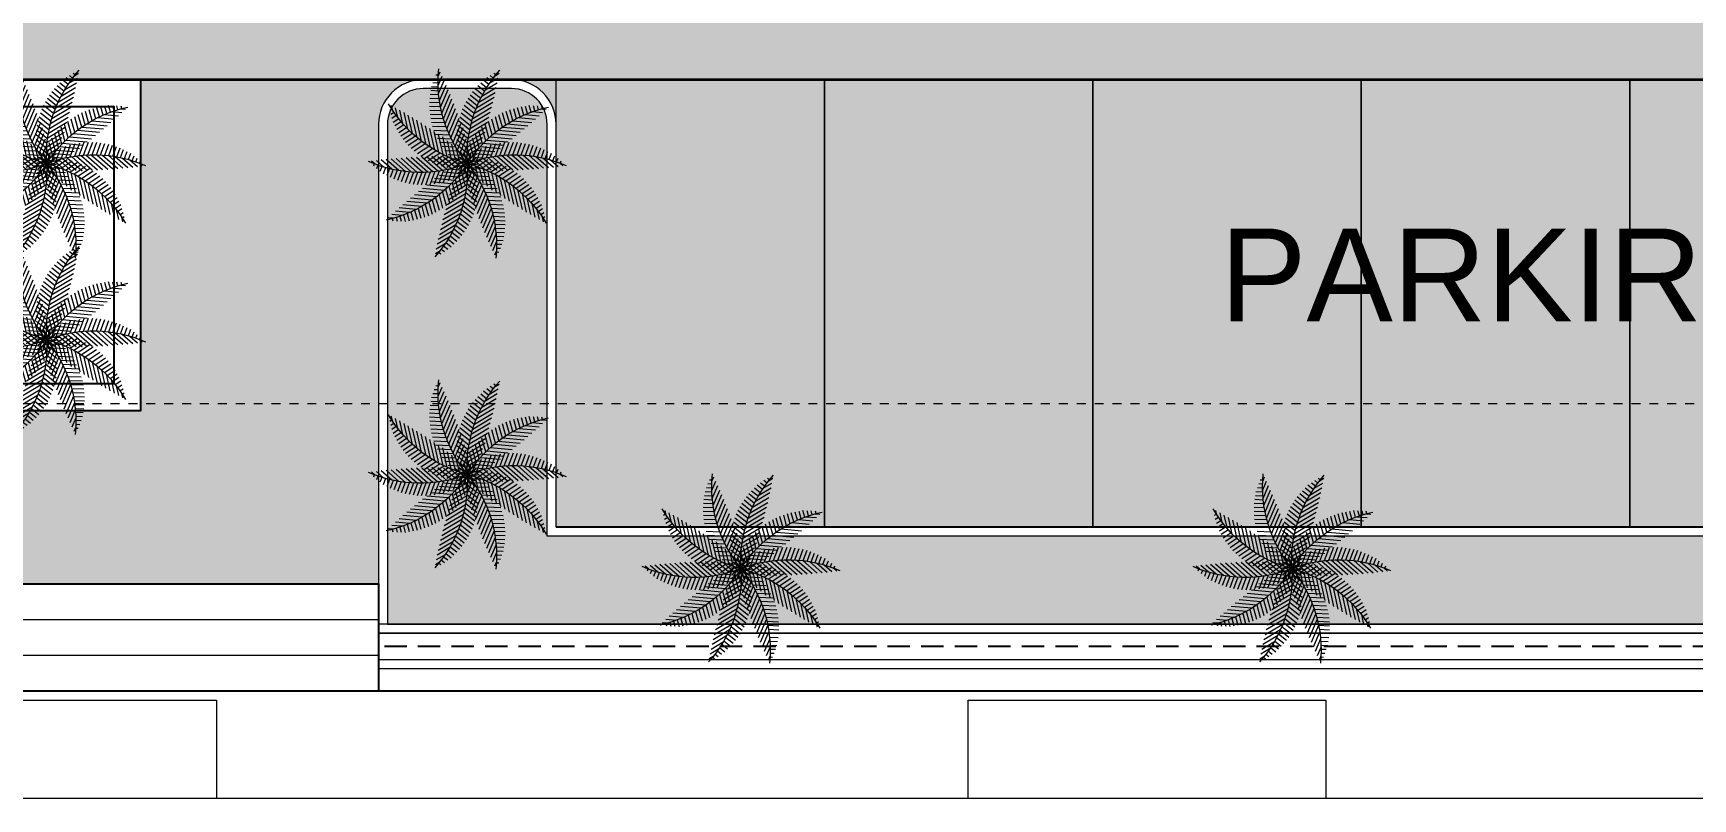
# Model space of a CAD drawing. Header units: inches. Extents: x 139 to 559, y -1 to 295.
# Drawn here: x 226.64 to 245.19, y 189.92 to 198.48 of the extents above; entities that cross this region are included whole.
import ezdxf

# ---------------------------------------------------------------- set-up
doc = ezdxf.new("R2010")
doc.units = ezdxf.units.IN
doc.header["$MEASUREMENT"] = 0
doc.linetypes.add('$0$HIDDEN', pattern=[0.375, 0.25, -0.125])
doc.linetypes.add('DASHDOT2', pattern=[0.5, 0.25, -0.125, 0, -0.125])
for name, color, linetype, lineweight in [('ars', 11, 'Continuous', 0), ('ARSIR', 31, 'Continuous', 5), ('ARSIR BETON', 8, 'Continuous', 5), ('ATAP', 3, 'Continuous', 20), ('DINDING2', 146, 'Continuous', 5), ('GSB', 1, 'Continuous', 15), ('lan', 7, 'Continuous', 15), ('NOT', 7, 'Continuous', 20), ('POHON', 98, 'Continuous', 5), ('RUMPUT', 93, 'Continuous', 0), ('SANITAIR', 15, 'Continuous', 9)]:
    doc.layers.add(name, color=color, linetype=linetype, lineweight=lineweight)
doc.layers.add('as', color=1, linetype='Continuous', plot=False)
doc.layers.add('dinding', color=3, linetype='Continuous')
doc.layers.add('LANTAI', color=57, linetype='Continuous')
doc.layers.add('POLYLINE TPAK', color=4, linetype='Continuous', lineweight=20, plot=False)
doc.styles.get("Standard").update_dxf_attribs({"font": 'arial.ttf'})
pattern_1 = [(86.66968846814034, (37.07979678488971, 226.1472495293129), (-0.5066041251576352, 0.5692059985833484), [0.1428749999999999, -0.9347549999999997]), (41.66968846814034, (37.07979678488971, 226.1472495293129), (-0.5066044704663831, 0.5692063865624448), [0.142875, -0.6191249999999999]), (131.6696884681403, (37.07979678488971, 226.1472495293129), (-0.5692063865624448, -0.5066044704663831), [0.142875, -0.6191249999999999])]

# ---------------------------------------------------------------- blocks, each defined once
blk = doc.blocks.new('A$C08441736')
at = {"color": 82}
for p, q in [((0.0458468585029489, 0.6127107251555899), (-0.02907458873705928, 0.6982637416328613)), ((0.02946861037508409, 0.6757506528826956), (-0.02457915258065034, 0.7374679491316772)), ((0.00566543442131916, 0.7472691270879961), (-0.01974977966399287, 0.7762908332818126)), ((0.002807607753356147, 0.754835075970675), (0.02185684412925323, 0.7619937811421488)), ((0.01379679417151334, 0.7247020872500829), (0.04359233046906254, 0.735899253140165)), ((0.02386531215934951, 0.694223111229878), (0.0635082221866233, 0.7091209212745626)), ((0.03300972796386568, 0.663396857505286), (0.08471192071885575, 0.6828265473546931)), ((-0.2666918404893454, 0.4694586146897332), (-0.2208832146974167, 0.538921085503855)), ((0.06932718250917508, 0.4528857985220568), (-0.04046589991924911, 0.578258835697877)), ((0.06473037586848869, 0.5024724642686946), (-0.03702761772409349, 0.6186702103510975)), ((0.05716982247656041, 0.5554434409701418), (-0.03322720528564879, 0.6586680674360558)), ((0.04122395243398194, 0.6322210377726624), (0.09819646773402912, 0.6536313154269715)), ((0.04849915342044239, 0.6006923329093283), (0.1130781847703284, 0.624961140150246)), ((0.05482362643432789, 0.5688063443670286), (0.1263643101218606, 0.5956913413390156)), ((0.06018261905938743, 0.5365575281860621), (0.1380715917463536, 0.565828212877685)), ((-0.2101127245220167, 0.4071418029772511), (-0.372629616358495, 0.4440359660337253)), ((-0.1808427366245919, 0.3705434598219259), (-0.3511064460506782, 0.4091962853047686)), ((-0.2439793741864275, 0.4456416042565444), (-0.1947852091228128, 0.5202377790136552)), ((-0.2218580361830151, 0.4209282291858905), (-0.1696193169514689, 0.5001410509472464)), ((-0.200342836100985, 0.395295729453753), (-0.1453990903044861, 0.4786103513798315)), ((-0.1794513575636968, 0.3687174419174998), (-0.1221465939953446, 0.4556122220612632)), ((-0.1592040857932985, 0.3411623035595841), (-0.09989339580207994, 0.4310987948045896)), ((-0.1396248141135347, 0.3125942350821512), (-0.07868207214907451, 0.4050055083272164)), ((0.06675740367071836, 0.2784700003873045), (-0.05037763088962442, 0.4122268338572002)), ((0.06996276013348961, 0.3191473536054466), (-0.04849961653441926, 0.4544198828524945)), ((0.07161347919416881, 0.3615999517524948), (-0.04621339081740766, 0.4961467941175514)), ((0.07149513377830788, 0.4060726497225474), (-0.0435315398944694, 0.5374219398200448)), ((0.06455810279627648, 0.5039391092543698), (0.1482035497565011, 0.5353730776249903)), ((0.0679284837784611, 0.4709429725944596), (0.1567506238249644, 0.5043223428088395)), ((0.07026824096025602, 0.4375595273945145), (0.163689771112706, 0.4726673489277514)), ((0.07154747668954241, 0.4037775381134943), (0.1689834745446868, 0.4403939970606863)), ((0.07173135968986184, 0.3695839151537894), (0.1725780590376136, 0.4074821161053161)), ((-0.1546065971754947, 0.3346338530685725), (-0.3290151870935644, 0.3742276385647984)), ((-0.1309890458361884, 0.2993187113926867), (-0.3063383194862928, 0.3391260484687246)), ((-0.109672685363675, 0.2645259800958651), (-0.2830572130666493, 0.3038872856454526)), ((-0.1207411503147712, 0.2829713730740712), (-0.05856840823259885, 0.3772477720635225)), ((-0.1025851512842938, 0.2522451076816979), (-0.03962458334714516, 0.3477161360561434)), ((-0.0851941248928895, 0.2203588666581467), (-0.02194381955201449, 0.3162692418936382)), ((-0.06861165347830298, 0.1872465633918048), (-0.005647303296973114, 0.2827233270185147)), ((0.04933677223766404, 0.1653499926192856), (-0.05773778463544272, 0.2876187376305334)), ((0.05632212910661626, 0.201710952482209), (-0.05285451600304211, 0.3263800781075639)), ((0.06216561230936855, 0.239375821174622), (-0.05183402993761547, 0.3695523411277806)), ((0.0652728234988227, 0.2643686178915085), (0.1723254554351827, 0.3045990090074687)), ((0.06864475738896336, 0.2998985172383688), (0.174357839285591, 0.3396255052988132)), ((0.07077943387875986, 0.3349634551150816), (0.1744011313708283, 0.3739045006811985)), ((0.1641282827016711, 0.1300822716430443), (0.1490811948779044, 0.2951141348380558)), ((0.1909946142659727, 0.1571190772575214), (0.1752828049587184, 0.329441402647613)), ((0.2176884335036204, 0.1860479453779104), (0.2015444940145606, 0.363109742610178)), ((-0.09040854061795085, 0.2301991374878546), (-0.2591520271716353, 0.2685068459191602)), ((-0.07299716348839803, 0.1962929053761992), (-0.2346015982297304, 0.2329799247907538)), ((-0.05727599994051528, 0.1627703811657349), (-0.2157689012499605, 0.1987510283349651)), ((-0.1984471868928999, 0.1281982177935803), (-0.2036513190779949, 0.2429689379783546)), ((-0.04311065310889493, 0.1296010544289344), (-0.1834729685027166, 0.1614657430321106)), ((-0.1655687621803764, 0.1111567338722715), (-0.1707493664402972, 0.2254085746709831)), ((-0.1326195999610296, 0.09255522143683195), (-0.137720374150896, 0.2050465084469934)), ((-0.09959472175923947, 0.07228388634386779), (-0.1045466232503537, 0.1814919694988762)), ((-0.0664881917291849, 0.05021182083096416), (-0.07120346261518751, 0.1542013076864842)), ((0.04130033747129276, 0.1301892616360024), (-0.05352556702227704, 0.2384712352025399)), ((0.03228879813110013, 0.09614200537512763), (-0.05314224404918914, 0.1936959585963825)), ((-0.05288891597233891, 0.1528305920825241), (0.009105190539571244, 0.2468361148369374)), ((0.02236636693141241, 0.0631348991532067), (-0.05225500005033263, 0.1483452531189371)), ((-0.03808642008185608, 0.1170192011278894), (0.02209830816702548, 0.2082810509906796)), ((-0.02427630925884795, 0.07970299492074169), (0.03303244322840831, 0.1666038237105476)), ((0.03796959955702172, 0.1170571584173397), (0.1403024369584731, 0.1555138502165159)), ((0.05520453357728686, 0.03793058572341489), (0.04491996894924247, 0.1507285491961639)), ((0.04704353628967006, 0.1547298710734003), (0.152452881917973, 0.1943427150100676)), ((0.05455277482815408, 0.1918145699722003), (0.1616118377610208, 0.2320473778573693)), ((0.06060019717440474, 0.228349918181625), (0.1681454731998504, 0.2687654450016511)), ((0.08263303930145408, 0.05880163686603056), (0.07085864933672183, 0.1879395495720353)), ((0.1099360028843096, 0.08104959586829173), (0.09686678179357529, 0.2243888208647011)), ((0.1371045743162791, 0.1047715269317349), (0.1223472032746941, 0.2666258649524905)), ((-0.2084497039024756, 0.1330942074615751), (-0.3674827582795341, 0.0649008617813762)), ((-0.1744340207131542, 0.1158976401668802), (-0.3267388437476984, 0.05058935890019332)), ((-0.1420112868810523, 0.09801801646857615), (-0.2913836313021894, 0.03396718151438043)), ((-0.1992842312047717, -0.007391189908092856), (-0.2706309751609296, 0.08199540815473581)), ((-0.1110548394786971, 0.07950964940775544), (-0.2433399320319482, 0.02278582504208476)), ((-0.161694104339016, -0.003073097961526829), (-0.2319414368590564, 0.08493610510473634)), ((-0.08145869335140878, 0.06041798539996412), (-0.2006376601337222, 0.009314065454344638)), ((-0.1230612248246859, -6.141618461915309e-05), (-0.1912582979951011, 0.08537912434360319)), ((-0.1014142680522915, 0.0009989583314653347), (-0.1677939470728587, -0.1103966204418111)), ((-0.05313326976122303, 0.04078143579230484), (-0.1572324026970039, -0.003856254058410107)), ((-0.03038866646942191, 0.09675939557742495), (-0.1568446064467251, 0.1254670949203301)), ((-0.08330384480947411, 0.001541437820726751), (-0.148242065856462, 0.08289913323579677)), ((-0.01901499167739419, 0.06422382698269011), (-0.1294703351128017, 0.08929911241990252)), ((-0.03518797518921551, -0.0235729173552091), (-0.1280299020656827, 0.002006589685229696)), ((-0.06695644472968436, 0.001761922239216664), (-0.1249370365837583, -0.09553866255572348)), ((-0.02600221689933929, 0.02063274022693533), (-0.1130958525943055, -0.01671299540492519)), ((-0.04232348310050116, 0.001612082126875986), (-0.1023989227347981, 0.07687745344270765)), ((-0.008908614943104763, 0.03197595710442906), (-0.1013201189626472, 0.05295497694084384)), ((1.894704264335178e-14, -1.880081052944987e-13), (-0.0818507959562948, 0.02255126624202327)), ((-0.03316385578287466, 0.001408517863723459), (-0.0816728145215647, -0.07999717155991322)), ((1.894704264335178e-14, -1.880081052944987e-13), (-0.07236154113076028, 0.01642732929051107)), ((1.894704264335178e-14, -1.880081052944987e-13), (-0.0529633832140553, 0.06635504838595584)), ((0.01158777512872604, 0.03110544519077084), (-0.05084354363143864, 0.1023959479686183)), ((1.894789002596298e-14, -1.860837407444866e-13), (-0.04888597462231965, 0.05582303527801274)), ((-0.03329285898968129, 0.02618132102906184), (-0.03765503533060026, 0.1223837429535486)), ((-0.01154549432744162, 0.04075018516845842), (0.04147179572232251, 0.1211436023264926)), ((1.894704264335178e-14, -1.880081052944987e-13), (-0.006737627381290692, 0.0738962391444137)), ((1.894704264335178e-14, -1.880081052944987e-13), (-0.003845758243248748, 0.08481345737150472)), ((1.894704264335178e-14, -1.880081052944987e-13), (0.04674081566398187, 0.07087600834448317)), ((1.894704264335178e-14, -1.880081052944987e-13), (0.03798426451583729, 0.06374359129837201)), ((1.894789002596298e-14, -1.860837407444866e-13), (0.0794739866494738, 0.02986633311671155)), ((1.894704264335178e-14, -1.880081052944987e-13), (0.06819745840560268, 0.02924305814128713)), ((0.01461185675095773, 0.03975386362128421), (0.1047578103838111, 0.07363072313024543)), ((0.02765802895538512, 0.01835371044935618), (0.01905353725850189, 0.1127251471825726)), ((0.02600221689937713, -0.02063274022731134), (0.1130958525943282, 0.01671299540454924)), ((0.0272082982269601, 0.07875033395588431), (0.1246510784902195, 0.1153693417328074)), ((0.03316385578291256, -0.001408517864099476), (0.08167281452160252, 0.07999717155953721)), ((0.03518797518925335, 0.02357291735483309), (0.1280299020657205, -0.00200658968560566)), ((0.05313326976126087, -0.04078143579268079), (0.1572324026970265, 0.003856254058034097)), ((0.06695644472972218, -0.001761922239592681), (0.1249370365837962, 0.09553866255534753)), ((0.06830026056613134, 0.04771772204520906), (0.1686572385031047, 0.02006769247275918)), ((0.0995225227043431, 0.07238325981776446), (0.2049158035362443, 0.04334564438093465)), ((0.1014142680523294, -0.0009989583318413511), (0.1677939470728966, 0.1103966204414351)), ((0.1230612248247237, 6.141618424319036e-05), (0.1912582979951389, -0.08537912434397919)), ((0.1365798517828074, 0.0009517392532594475), (0.2102593123450726, 0.1245975036519857)), ((0.1616941043390538, 0.003073097961150812), (0.2319414368590942, -0.08493610510511235)), ((-0.2092430108197768, -0.0087665843703575), (-0.2940729563988652, -0.1511246226212385)), ((-0.1832473036460108, -0.1491190622882713), (-0.2940089102437767, -0.1186023831208163)), ((-0.1568798973308638, -0.1231159303609666), (-0.2671407497786227, -0.09273721735528798)), ((-0.1725030890191331, -0.004173899009777032), (-0.2556997179623468, -0.143790974142743)), ((-0.1290069566399915, -0.0975275983894172), (-0.2375687540865585, -0.06761700351559412)), ((-0.1365798517827696, -0.0009517392536354101), (-0.2102593123450347, -0.1245975036523617)), ((-0.09952252270430527, -0.07238325981814046), (-0.2049158035362065, -0.04334564438131067)), ((-0.06830026056609352, -0.04771772204558507), (-0.1686572385030668, -0.0200676924731352)), ((-0.1641282827016333, -0.1300822716434203), (-0.1490811948778664, -0.2951141348384319)), ((-0.03796959955698388, -0.1170571584177157), (-0.1403024369584352, -0.1555138502168919)), ((-0.1371045743162412, -0.1047715269321109), (-0.1223472032746563, -0.2666258649528666)), ((-0.0272082982269222, -0.07875033395626028), (-0.1246510784901816, -0.1153693417331834)), ((-0.1099360028842717, -0.08104959586866774), (-0.09686678179353746, -0.2243888208650771)), ((-0.01461185675091989, -0.03975386362166015), (-0.1047578103837733, -0.07363072313062144)), ((-0.08263303930141624, -0.05880163686640657), (-0.07085864933668401, -0.1879395495724113)), ((1.894621879914643e-14, -1.898790152736771e-13), (-0.07947398664943592, -0.02986633311708757)), ((1.894704264335178e-14, -1.880081052944987e-13), (-0.06819745840558004, -0.02924305814166313)), ((-0.05520453357724902, -0.03793058572379085), (-0.04491996894920457, -0.1507285491965398)), ((1.894704264335178e-14, -1.880081052944987e-13), (-0.04674081566394403, -0.07087600834485912)), ((0.01154549432747946, -0.04075018516883443), (-0.04147179572228465, -0.1211436023268686)), ((-0.04130033747125492, -0.1301892616363784), (0.05352556702231488, -0.2384712352029159)), ((1.894704264335178e-14, -1.880081052944987e-13), (-0.03798426451579944, -0.06374359129874796)), ((0.02427630925888579, -0.07970299492111771), (-0.03303244322837047, -0.1666038237109236)), ((-0.03228879813106229, -0.09614200537550363), (0.05314224404922698, -0.1936959585967586)), ((-0.02765802895534727, -0.01835371044973219), (-0.01905353725846404, -0.1127251471829486)), ((-0.02236636693137457, -0.06313489915358272), (0.05225500005037047, -0.1483452531193132)), ((0.03808642008189392, -0.1170192011282654), (-0.02209830816698764, -0.2082810509910556)), ((-0.01158777512868821, -0.03110544519114685), (0.05084354363147653, -0.1023959479689942)), ((1.894704264335178e-14, -1.880081052944987e-13), (0.07236154113079812, -0.01642732929088709)), ((1.894704264335178e-14, -1.880081052944987e-13), (0.003845758243286589, -0.08481345737188073)), ((1.894704264335178e-14, -1.880081052944987e-13), (0.05296338321409319, -0.06635504838633179)), ((1.894704264335178e-14, -1.880081052944987e-13), (0.08185079595633261, -0.02255126624239929)), ((1.894704264335178e-14, -1.880081052944987e-13), (0.006737627381328533, -0.07389623914478972)), ((1.894621879914643e-14, -1.898790152736771e-13), (0.04888597462235755, -0.05582303527838876)), ((0.008908614943142603, -0.03197595710480507), (0.101320118962685, -0.05295497694121985)), ((0.01901499167743204, -0.06422382698306607), (0.1294703351128396, -0.08929911242027852)), ((0.03038866646945975, -0.09675939557780096), (0.156844606446763, -0.1254670949207062)), ((0.03329285898971913, -0.02618132102943786), (0.0376550353306381, -0.1223837429539246)), ((0.042323483100539, -0.001612082127252002), (0.102398922734836, -0.07687745344308365)), ((0.04311065310893277, -0.1296010544293104), (0.1834729685027544, -0.1614657430324866)), ((0.06648819172920754, -0.05021182083134016), (0.07120346261522535, -0.1542013076868602)), ((0.08145869335144662, -0.06041798540034014), (0.2006376601337449, -0.009314065454720648)), ((0.08330384480951193, -0.001541437821102714), (0.1482420658564999, -0.08289913323617279)), ((0.0995947217592773, -0.07228388634424375), (0.1045466232503763, -0.1814919694992523)), ((0.1326195999610523, -0.0925552214372079), (0.1377203741509186, -0.2050465084473693)), ((0.1655687621804142, -0.1111567338726474), (0.170749366440335, -0.2254085746713592)), ((0.1984471868929226, -0.1281982177939563), (0.2036513190780176, -0.2429689379787305)), ((-0.208198798247044, -0.1755123016258908), (-0.3184530273680514, -0.1451354134577721)), ((-0.2441911696789043, -0.2170725541608021), (-0.2278642914922323, -0.396140767150665)), ((-0.2176884335035826, -0.1860479453782864), (-0.2015444940145227, -0.363109742610554)), ((-0.1909946142659348, -0.1571190772578974), (-0.1752828049586806, -0.3294414026479889)), ((-0.06527282349878487, -0.2643686178918845), (-0.1723254554351449, -0.3045990090078449)), ((-0.0606001971743669, -0.228349918182001), (-0.1681454731998125, -0.2687654450020271)), ((-0.05455277482811623, -0.1918145699725763), (-0.161611837760983, -0.2320473778577454)), ((-0.04704353628963222, -0.1547298710737763), (-0.1524528819179351, -0.1943427150104436)), ((-0.06216561230933071, -0.2393758211749979), (0.05183402993765331, -0.3695523411281566)), ((-0.05632212910657841, -0.201710952482585), (0.05285451600308001, -0.32638007810794)), ((-0.0493367722376262, -0.1653499926196616), (0.05773778463548056, -0.2876187376309095)), ((0.05288891597237674, -0.1528305920829001), (-0.009105190539533351, -0.2468361148373134)), ((0.06861165347834079, -0.1872465633921809), (0.005647303297010955, -0.2827233270188906)), ((0.08519412489292738, -0.2203588666585228), (0.02194381955205233, -0.3162692418940143)), ((0.1025851512843316, -0.252245107682074), (0.03962458334718306, -0.3477161360565194)), ((0.05727599994055312, -0.1627703811661109), (0.2157689012499985, -0.1987510283353411)), ((-0.07077943387872196, -0.3349634551154577), (-0.1744011313707905, -0.3739045006815744)), ((-0.06864475738892553, -0.2998985172387449), (-0.1743578392855532, -0.3396255052991892)), ((-0.07173135968982401, -0.3695839151541656), (-0.1725780590375757, -0.4074821161056921)), ((-0.0715474766895046, -0.4037775381138702), (-0.168983474544649, -0.4403939970610622)), ((-0.071613479194131, -0.361599951752871), (0.0462133908174455, -0.4961467941179275)), ((-0.06996276013345179, -0.3191473536058225), (0.04849961653445711, -0.4544198828528705)), ((-0.06675740367068055, -0.2784700003876805), (0.05037763088966226, -0.4122268338575761)), ((0.1207411503148091, -0.2829713730744472), (0.05856840823263669, -0.3772477720638985)), ((0.1396248141135725, -0.3125942350825272), (0.0786820721491124, -0.4050055083275924)), ((-0.07026824096021819, -0.4375595273948904), (-0.1636897711126681, -0.4726673489281273)), ((-0.06792848377842325, -0.4709429725948356), (-0.1567506238249265, -0.5043223428092157)), ((-0.06455810279623866, -0.5039391092547456), (-0.1482035497564632, -0.5353730776253665)), ((-0.06018261905934958, -0.5365575281864384), (-0.1380715917463158, -0.5658282128780614)), ((-0.07149513377826998, -0.4060726497229234), (0.0435315398945073, -0.5374219398204205)), ((-0.06932718250913726, -0.4528857985224329), (0.04046589991928696, -0.5782588356982526)), ((-0.06473037586845086, -0.5024724642690706), (0.03702761772413133, -0.6186702103514737)), ((-0.05482362643429005, -0.568806344367405), (-0.1263643101218227, -0.5956913413393919)), ((-0.04849915342040454, -0.600692332909704), (-0.1130781847702906, -0.6249611401506217)), ((-0.0412239524339441, -0.6322210377730381), (-0.0981964677339913, -0.6536313154273468)), ((-0.03300972796382784, -0.6633968575056617), (-0.08471192071881792, -0.6828265473550683)), ((-0.05716982247652257, -0.555443440970518), (0.03322720528568663, -0.6586680674364314)), ((-0.04584685850291106, -0.6127107251559655), (0.02907458873709712, -0.698263741633237)), ((-0.02386531215931166, -0.6942231112302543), (-0.06350822218658542, -0.7091209212749394)), ((-0.01379679417147544, -0.7247020872504593), (-0.0435923304690247, -0.7358992531405402)), ((-0.02946861037504625, -0.6757506528830713), (0.02457915258068824, -0.737467949132053)), ((-0.002807607753318306, -0.7548350759710502), (-0.02185684412921539, -0.7619937811425244)), ((-0.005665434421281318, -0.7472691270883718), (0.01974977966403072, -0.7762908332821878))]:
    blk.add_line(p, q, dxfattribs=at)
at = {"color": 60}
for p, q in [((-0.4346503396685519, 0.6078834819865543), (-0.4722702106763222, 0.6164238474799085)), ((-0.3733556613975053, 0.5640149767260447), (-0.4533577366831734, 0.5821768402535614)), ((-0.4414095231827273, 0.6123246748421789), (-0.430206148550073, 0.6293130491928041)), ((-0.3230514405004126, 0.5226414965785995), (-0.4339509659352039, 0.5478176190606636)), ((-0.4148073582386272, 0.5944058565871884), (-0.3972837919950631, 0.6209779309009567)), ((-0.3887466634686426, 0.5756659734013995), (-0.3654315885858285, 0.6110200727785069)), ((-0.363229458356432, 0.5561019630160045), (-0.3328219909212946, 0.6022106987121744)), ((-0.3382593240975297, 0.5357083950413065), (-0.3047522364602044, 0.5865172777972973)), ((-0.3138414551194256, 0.5144773928435397), (-0.2758607682640374, 0.5720698725694441)), ((-0.2899827351508087, 0.4923985181964611), (-0.2479077109864554, 0.5561994964509658)), ((-0.2802301051360021, 0.4829667616867919), (-0.4140367499466888, 0.5133431989660305)), ((-0.2429779300504193, 0.4445563231096279), (-0.3936011976771809, 0.478750426461771)), ((-0.6528706266647502, 0.2372239999003084), (-0.6547889530813504, 0.2795303242894115)), ((-0.620727337299771, 0.2363950198650831), (-0.6232292142329074, 0.2915708315503603)), ((-0.588539035835346, 0.2345733534627402), (-0.5912959444741592, 0.2953735750380471)), ((-0.5563052948824146, 0.2317495751548699), (-0.5594302839842005, 0.3006673576068714)), ((-0.5240255480589879, 0.2279111940848522), (-0.5274874125711245, 0.3042583484441464)), ((-0.491699081493399, 0.2230424666932987), (-0.49546814067111, 0.3061644207214747)), ((-0.4593250227838573, 0.2171241532336738), (-0.4633726386229604, 0.3063893310507857)), ((-0.4269023269998735, 0.2101332090525522), (-0.4312004438009683, 0.3049228767928281)), ((-0.3944297591742044, 0.202042398469275), (-0.3989504411586888, 0.3017404669722721)), ((-0.3619058725549101, 0.1928198151538613), (-0.3666208152391661, 0.2968020639242324)), ((-0.329328981651264, 0.1824282876857593), (-0.3342089686970002, 0.2900503863975439)), ((-0.2966971287873315, 0.1708246419350327), (-0.3017113984133021, 0.2814081774230847)), ((-0.2640080424390449, 0.157958782238638), (-0.2691235144728948, 0.2707742120800619)), ((-0.7089444572266999, 0.2363070079658156), (-0.7443994730843609, 0.2211039034165961)), ((-0.7170232192209041, 0.2359270600741236), (-0.717945014652461, 0.2562561220155823)), ((-0.6335707604084437, 0.2368447496239568), (-0.7089690744354248, 0.2045139658615422)), ((-0.6849691985851705, 0.2370667918199288), (-0.6864110090965113, 0.2688641453210852)), ((-0.5685550693472079, 0.2329409802396235), (-0.6730728235969493, 0.1881237856432602)), ((-0.5105916572575674, 0.2260131948754874), (-0.636698328719612, 0.1719386763844936)), ((-0.457876925206159, 0.2168347764362963), (-0.5998324981302456, 0.1559642517924772)), ((-0.4092967122546379, 0.2058834769359668), (-0.5624614845636171, 0.1402064495720067)), ((-0.3641048282554302, 0.1934792625782319), (-0.5245706234847167, 0.124671557873195)), ((-0.3217722083090735, 0.1798489962987059), (-0.4861443647148828, 0.1093662446098275)), ((-0.2819074884503658, 0.1651604948966784), (-0.4471661964509221, 0.09429759004026869)), ((-0.2442115362266202, 0.1495420263151125), (-0.4076185606130202, 0.07947312306601757)), ((-0.4378579204172777, -0.06838426156197583), (-0.5001162833170136, 0.009615979962525544)), ((-0.406124644958314, -0.05672842729414657), (-0.4710583460448183, 0.02462360529919397)), ((-0.373661399998832, -0.04598713357464386), (-0.4408680748947155, 0.03821258883663761)), ((-0.3404412246288664, -0.03619415831529195), (-0.4094972252768989, 0.05032248745545059)), ((-0.3064328356548943, -0.02738869459048499), (-0.3768825853563751, 0.0608741063589372)), ((-0.2715999084817916, -0.01961625158259373), (-0.342942366666614, 0.06976497706184238)), ((-0.2359001684716202, -0.01292979297101145), (-0.3075709365699105, 0.07686275796575437)), ((-0.6411284711408209, -0.1736067861031608), (-0.6755840604894219, -0.1304391831356838)), ((-0.6140168395901312, -0.1561607362835934), (-0.6519846991089558, -0.1085927940072137)), ((-0.5862794201218243, -0.1394987033646671), (-0.629316445558383, -0.08557986865397967)), ((-0.5459245506788617, -0.1172697304723576), (-0.6161627865019045, -0.2351405765952933)), ((-0.5579084125819138, -0.1236304597506659), (-0.6055848511913504, -0.0638991473074784)), ((-0.5288939856040719, -0.1085683226454243), (-0.5808010772511347, -0.04353664663064008)), ((-0.4978824975974162, -0.09371028489277178), (-0.5769481718542878, -0.2263949660316391)), ((-0.4992241245611433, -0.09432734454596081), (-0.5549674696258389, -0.02448942758320402)), ((-0.4521432673895602, -0.0740153395728999), (-0.5374521830281342, -0.2171771651843196)), ((-0.4688844387791969, -0.0809255547738465), (-0.5280776570825246, -0.006765472349100759)), ((-0.4082912509606168, -0.05748743685212229), (-0.4976666522472903, -0.2074734672355831)), ((-0.3660317725036853, -0.04363206421474832), (-0.4575829184543325, -0.1972693375642124)), ((-0.3251468521595958, -0.03208341705117194), (-0.4171917849912998, -0.1865493427264099)), ((-0.2854698806958132, -0.02256189877154273), (-0.3764834724505218, -0.1752970713326047)), ((-0.2468701652410948, -0.01484818610936702), (-0.3354475660041987, -0.1634950456578043)), ((-0.7124458882600825, -0.2255307113181309), (-0.7321934379816866, -0.2586702167066561)), ((-0.7187584162395336, -0.2305866727764757), (-0.7314532872111205, -0.2146819339464287)), ((-0.69349608631894, -0.210823729818719), (-0.713352550975188, -0.1859466054152893)), ((-0.6676202007313253, -0.1918294786155644), (-0.6940391929577484, -0.1587305071919969)), ((-0.6517833632214599, -0.1807921217775889), (-0.6937783227259042, -0.251266292315614)), ((-0.5968899861794228, -0.1457350731782327), (-0.6551037395485063, -0.2434269397976124)), ((-0.2952176066566393, -0.2846083386441922), (-0.3955675993456801, -0.2569602336246496)), ((-0.2752678638307094, -0.2568370328548024), (-0.3791305610373901, -0.2282211188618342)), ((-0.2541483438338258, -0.2293880202834584), (-0.3608690303834959, -0.1999846823218154)), ((-0.2318107009195955, -0.202274620993601), (-0.3406853184016512, -0.1722778389566167)), ((-0.2704796405642869, -0.2504471591975931), (-0.2542403500156027, -0.4285547377269868)), ((-0.3640693636594019, -0.3987097028352407), (-0.4442877430237913, -0.3766081947261427)), ((-0.3484365787600016, -0.3697490027776745), (-0.4345835898821888, -0.3460140572455189)), ((-0.331768631740796, -0.3410735072351502), (-0.423247154057986, -0.3158696410037347)), ((-0.3140392383043259, -0.312690457972206), (-0.4102547035755286, -0.2861814845578732)), ((-0.3477138783101615, -0.3684612024883379), (-0.333689253677141, -0.5222790017136537)), ((-0.3222864621661106, -0.3256428120538776), (-0.3071544149037746, -0.4916064844206778)), ((-0.2965242931080978, -0.2864958893311791), (-0.2806709349187787, -0.4603706796242677)), ((-0.4166403201613288, -0.517296700457711), (-0.4698887578966611, -0.5026258633287484)), ((-0.4273615496945791, -0.5476106163445356), (-0.4681900506488457, -0.5363616799776756)), ((-0.4049610802862936, -0.4872467324778954), (-0.4636374588290114, -0.4710804066751427)), ((-0.3923147337792898, -0.4574632185855199), (-0.4588251146085605, -0.439138493841835)), ((-0.3786892261080589, -0.4279494800062646), (-0.4523694597285379, -0.4076493406398701)), ((-0.4210368745856009, -0.5293725475583927), (-0.4135878323929841, -0.6110713670554606)), ((-0.3972332158355573, -0.46874528199504), (-0.3869072931496984, -0.5819968480132836)), ((-0.372732821033868, -0.4157596046313969), (-0.3602740024433135, -0.5524041214500148)), ((-0.4371310401439066, -0.5781867523017277), (-0.467817664342799, -0.5697320729757973)), ((-0.4459523279547244, -0.6090241339792879), (-0.4655712652379818, -0.6036187879115458)), ((-0.4438172051232492, -0.6012233643855909), (-0.4403143959096517, -0.6396411059253447))]:
    blk.add_line(p, q, dxfattribs=at)
for p, q in [((0.3727328210339059, 0.4157596046310209), (0.3602740024433514, 0.5524041214496391)), ((0.3972332158355951, 0.4687452819946641), (0.3869072931497362, 0.5819968480129079)), ((0.4210368745856388, 0.5293725475580164), (0.4135878323930219, 0.6110713670550849)), ((0.4273615496946168, 0.5476106163441588), (0.4681900506488836, 0.5363616799772989)), ((0.4371310401439444, 0.578186752301352), (0.4678176643428367, 0.5697320729754211)), ((0.443817205123287, 0.6012233643852146), (0.4403143959096895, 0.6396411059249685)), ((0.4459523279547622, 0.6090241339789123), (0.4655712652380195, 0.6036187879111705)), ((0.2704796405643247, 0.2504471591972171), (0.2542403500156405, 0.4285547377266107)), ((0.2965242931081357, 0.2864958893308029), (0.2806709349188165, 0.4603706796238918)), ((0.3222864621661484, 0.3256428120535016), (0.3071544149038124, 0.4916064844203019)), ((0.3477138783101993, 0.3684612024879618), (0.3336892536771788, 0.5222790017132776)), ((0.3786892261080968, 0.4279494800058887), (0.4523694597285758, 0.4076493406394942)), ((0.3923147337793276, 0.4574632185851439), (0.4588251146085983, 0.439138493841459)), ((0.4049610802863314, 0.4872467324775193), (0.4636374588290492, 0.4710804066747669)), ((0.4166403201613667, 0.517296700457335), (0.469888757896699, 0.5026258633283724)), ((0.2952176066566772, 0.284608338643816), (0.3955675993457179, 0.2569602336242737)), ((0.3140392383043638, 0.3126904579718301), (0.4102547035755663, 0.2861814845574973)), ((0.3317686317408338, 0.3410735072347742), (0.4232471540580238, 0.3158696410033587)), ((0.3484365787600394, 0.3697490027772984), (0.4345835898822267, 0.3460140572451428)), ((0.3640693636594397, 0.3987097028348645), (0.4442877430238291, 0.3766081947257667)), ((0.1832473036460486, 0.1491190622878953), (0.2940089102438145, 0.1186023831204403)), ((0.2081987982470818, 0.1755123016255148), (0.3184530273680892, 0.145135413457396)), ((0.2092430108198146, 0.008766584369981484), (0.294072956398903, 0.1511246226208625)), ((0.2318107009196335, 0.2022746209932249), (0.3406853184016891, 0.1722778389562407)), ((0.2468701652411326, 0.014848186108991), (0.3354475660042364, 0.1634950456574283)), ((0.2541483438338636, 0.2293880202830823), (0.3608690303835338, 0.1999846823214394)), ((0.2752678638307473, 0.2568370328544263), (0.3791305610374278, 0.2282211188614582)), ((0.2854698806958511, 0.02256189877116677), (0.3764834724505595, 0.1752970713322287)), ((0.3251468521596336, 0.03208341705079592), (0.4171917849913377, 0.1865493427260339)), ((0.3660317725037233, 0.04363206421437232), (0.4575829184543703, 0.1972693375638365)), ((0.4082912509606546, 0.05748743685174628), (0.497666652247328, 0.2074734672352071)), ((0.4521432673895981, 0.07401533957252389), (0.5374521830281724, 0.2171771651839435)), ((0.4978824975974539, 0.09371028489239577), (0.5769481718543261, 0.226394966031263)), ((0.5459245506788996, 0.1172697304719816), (0.6161627865019422, 0.2351405765949172)), ((0.5862794201218626, 0.1394987033642911), (0.6293164455584208, 0.08557986865360372)), ((0.59688998617946, 0.1457350731778567), (0.6551037395485446, 0.2434269397972364)), ((0.6140168395901695, 0.1561607362832174), (0.6519846991089936, 0.1085927940068377)), ((0.6411284711408594, 0.1736067861027848), (0.6755840604894607, 0.1304391831353078)), ((0.651783363221497, 0.1807921217772128), (0.6937783227259419, 0.251266292315238)), ((0.6676202007313635, 0.1918294786151884), (0.6940391929577862, 0.1587305071916209)), ((0.6934960863189783, 0.2108237298183429), (0.7133525509752264, 0.1859466054149133)), ((0.7124458882601197, 0.2255307113177548), (0.7321934379817249, 0.2586702167062801)), ((0.718758416239572, 0.2305866727760996), (0.7314532872111578, 0.2146819339460527)), ((0.1568798973309017, 0.1231159303605907), (0.2671407497786605, 0.09273721735491203)), ((0.1992842312048095, 0.00739118990771684), (0.2706309751609675, -0.08199540815511178)), ((0.235900168471658, 0.01292979297063549), (0.3075709365699483, -0.07686275796613037)), ((0.2715999084818294, 0.01961625158221772), (0.3429423666666518, -0.0697649770622184)), ((0.3064328356549322, 0.02738869459010897), (0.3768825853564128, -0.06087410635931321)), ((0.3404412246289042, 0.03619415831491594), (0.4094972252769367, -0.05032248745582661)), ((0.3736613999988698, 0.04598713357426791), (0.4408680748947533, -0.03821258883701362)), ((0.4061246449583518, 0.05672842729377055), (0.4710583460448561, -0.02462360529956994)), ((0.4378579204173155, 0.06838426156159981), (0.5001162833170516, -0.009615979962901559)), ((0.4688844387792347, 0.08092555477347049), (0.5280776570825624, 0.006765472348724742)), ((0.4992241245611811, 0.09432734454558485), (0.5549674696258761, 0.02448942758282805)), ((0.5288939856041098, 0.1085683226450482), (0.5808010772511726, 0.04353664663026406)), ((0.5579084125819516, 0.1236304597502899), (0.605584851191388, 0.06389914730710237)), ((0.1420112868810749, -0.09801801646895214), (0.2913836313022273, -0.03396718151475638)), ((0.1744340207131768, -0.1158976401672562), (0.3267388437477362, -0.05058935890056934)), ((0.2084497039024983, -0.1330942074619511), (0.3674827582795719, -0.06490086178175221)), ((0.2442115362266581, -0.1495420263154885), (0.4076185606130427, -0.07947312306639358)), ((0.2819074884503884, -0.1651604948970545), (0.4471661964509447, -0.09429759004064463)), ((0.3217722083091114, -0.1798489962990819), (0.4861443647149206, -0.1093662446102035)), ((0.3641048282554528, -0.193479262578608), (0.5245706234847395, -0.1246715578735709)), ((0.09040854061798867, -0.2301991374882306), (0.2591520271716731, -0.2685068459195361)), ((0.1096726853637128, -0.2645259800962412), (0.2830572130666871, -0.3038872856458287)), ((0.2640080424390825, -0.157958782239014), (0.2691235144729175, -0.2707742120804379)), ((0.2966971287873541, -0.1708246419354087), (0.3017113984133247, -0.2814081774234606)), ((0.3293289816512867, -0.1824282876861354), (0.334208968697038, -0.2900503863979199)), ((0.3619058725549328, -0.1928198151542373), (0.3666208152392038, -0.2968020639246085)), ((0.394429759174227, -0.2020423984696511), (0.3989504411587266, -0.3017404669726481)), ((0.4092967122546757, -0.2058834769363428), (0.5624614845636399, -0.1402064495723827)), ((0.4269023269999113, -0.2101332090529282), (0.431200443800991, -0.3049228767932042)), ((0.4578769252061968, -0.2168347764366723), (0.5998324981302683, -0.1559642517928532)), ((0.4593250227838951, -0.2171241532340497), (0.4633726386229829, -0.3063893310511618)), ((0.4916990814934368, -0.2230424666936746), (0.4954681406711478, -0.3061644207218509)), ((0.5105916572575901, -0.2260131948758635), (0.6366983287196347, -0.1719386763848696)), ((0.5240255480590108, -0.2279111940852281), (0.5274874125711473, -0.3042583484445224)), ((0.5563052948824374, -0.231749575155246), (0.5594302839842377, -0.3006673576072473)), ((0.5685550693472458, -0.2329409802399996), (0.673072823596987, -0.1881237856436362)), ((0.588539035835368, -0.2345733534631163), (0.5912959444741965, -0.2953735750384232)), ((0.6207273372997945, -0.2363950198654592), (0.6232292142329302, -0.2915708315507362)), ((0.6335707604084667, -0.2368447496243328), (0.708969074435462, -0.2045139658619183)), ((0.6528706266647729, -0.2372239999006843), (0.6547889530813883, -0.2795303242897875)), ((0.6849691985851933, -0.2370667918203047), (0.6864110090965334, -0.2688641453214613)), ((0.7089444572267227, -0.2363070079661916), (0.7443994730843981, -0.2211039034169722)), ((0.7170232192209269, -0.2359270600744996), (0.7179450146524837, -0.2562561220159583)), ((0.1592040857933363, -0.3411623035599601), (0.09989339580211777, -0.4310987948049655)), ((0.1794513575637346, -0.3687174419178759), (0.1221465939953824, -0.4556122220616392)), ((0.1309890458362263, -0.2993187113930626), (0.3063383194863306, -0.3391260484691007)), ((0.2003428361010228, -0.395295729454129), (0.145399090304524, -0.4786103513802077)), ((0.1546065971755325, -0.3346338530689485), (0.3290151870936022, -0.3742276385651744)), ((0.1808427366246298, -0.3705434598223019), (0.3511064460507161, -0.4091962853051446)), ((0.221858036183053, -0.4209282291862666), (0.1696193169515067, -0.5001410509476226)), ((0.2439793741864654, -0.4456416042569203), (0.1947852091228507, -0.5202377790140312)), ((0.2101127245220545, -0.407141802977627), (0.3726296163585328, -0.4440359660341012)), ((0.2666918404893831, -0.4694586146901093), (0.2208832146974547, -0.5389210855042312)), ((0.2429779300504573, -0.4445563231100041), (0.3936011976772187, -0.4787504264621469)), ((0.2899827351508465, -0.4923985181968373), (0.2479077109864934, -0.5561994964513423)), ((0.3138414551194633, -0.5144773928439155), (0.2758607682640752, -0.5720698725698198)), ((0.2802301051360399, -0.482966761687168), (0.4140367499467266, -0.5133431989664067)), ((0.3382593240975675, -0.5357083950416829), (0.3047522364602423, -0.5865172777976742)), ((0.3230514405004505, -0.5226414965789756), (0.4339509659352417, -0.5478176190610399)), ((0.3632294583564698, -0.5561019630163806), (0.3328219909213325, -0.6022106987125505)), ((0.3887466634686803, -0.5756659734017756), (0.3654315885858663, -0.6110200727788831)), ((0.3733556613975431, -0.5640149767264204), (0.4533577366832112, -0.5821768402539382)), ((0.414807358238665, -0.5944058565875653), (0.397283791995101, -0.6209779309013318)), ((0.4414095231827649, -0.612324674842555), (0.4302061485501108, -0.6293130491931801)), ((0.4346503396685897, -0.6078834819869304), (0.47227021067636, -0.6164238474802852))]:
    blk.add_line(p, q)
at = {"color": 106}
for p, q in [((0.2441911696789422, 0.2170725541604261), (0.2278642914922701, 0.3961407671502891)), ((0.172503089019171, 0.004173899009401015), (0.2556997179623846, 0.143790974142367)), ((0.1290069566400294, 0.09752759838904125), (0.2375687540865964, 0.0676170035152181)), ((0.1110548394787197, -0.07950964940813138), (0.2433399320319709, -0.02278582504246077)), ((0.07299716348843588, -0.1962929053765752), (0.2346015982297682, -0.2329799247911298)), ((0.2312590850178831, -0.1437725398336555), (0.2364393780809248, -0.2580175175684619))]:
    blk.add_line(p, q, dxfattribs=at)
at = {"color": 85}
blk.add_line((-0.2312590850178605, 0.1437725398332795), (-0.2364393780809022, 0.2580175175680859), dxfattribs=at)
at = {"color": 82}
for centre, start, end in [((-0.9753237262941856, 0.3810504743363788), 338.6598460027291, 23.6829047089455), ((-1.013029318783155, -0.2650045930739457), 14.65984600272911, 59.68290470894551), ((-0.6637921430971282, -0.8098369131049169), 50.6598460027291, 95.6829047089455), ((-0.06100893021311392, -1.045339057674182), 86.65984600272913, 131.6829047089455), ((0.565077620395048, -0.8815572119797728), 122.6598460027291, 167.6829047089456), ((0.9753237262942239, -0.3810504743367548), 158.6598460027291, 203.6829047089455)]:
    blk.add_arc(centre, 1.047117870664299, start, end, dxfattribs=at)
for centre, start, end in [((-0.5650776203949656, 0.8815572119793964), 302.6598460027291, 347.6829047089456), ((0.06100893021318217, 1.045339057673787), 266.6598460027291, 311.6829047089456), ((0.6637921430971815, 0.8098369131045331), 230.6598460027291, 275.6829047089455), ((1.013029318783208, 0.2650045930735774), 194.6598460027291, 239.6829047089456)]:
    blk.add_arc(centre, 1.047117870664299, start, end)
blk = doc.blocks.new('A.ATAP')
at = {"layer": 'ars'}
blk.add_line((24.3999997611381, 56.49999999728492), (-24.39999975278947, 56.49999999728492), dxfattribs=at)
at = {"layer": 'ATAP'}
for points in [[(-1.99999999114641, 56.49999999914756), (-1.99999999114641, 57.59963680159738), (2.00000000885359, 57.59963680346003), (2.00000000885359, 56.49999999728492)], [(10.40000000876046, 56.49999999728492), (10.40000000887687, 57.59963680159738), (14.40000000887687, 57.59963680159738), (14.40000000876046, 56.49999999914756)]]:
    blk.add_lwpolyline(points, dxfattribs=at)

msp = doc.modelspace()

# ---------------------------------------------------------------- hatches: boundary and pattern name
at = {"layer": 'ARSIR'}
h = msp.add_hatch(dxfattribs=at)
h.set_pattern_fill('AR-HBONE', color=256, scale=0.003, style=0)
h.set_pattern_definition([(45, (37.07979678488971, 226.1472495293129), (4.263256414560601e-17, 0.4310522938113194), [0.9144000000000001, -0.3048]), (135, (37.29532278488971, 226.362775529313), (4.263256414560601e-17, 0.4310522938113194), [0.9144000000000001, -0.3048])])
edge = h.paths.add_edge_path()
edge.add_arc((191.2827530460387, 190.0678956543874), 15.19998324846395, 89.99999999999604, 179.9999999982171)
edge.add_line((176.0827697975748, 190.0678956548604), (176.0827697958074, 133.2715304004354))
edge.add_arc((191.2827692281026, 133.2715303999624), 15.19999943229521, 179.9999999982171, 214.2302885441299)
edge.add_line((178.7156632049422, 124.7212187714648), (179.7077968028932, 125.3962385326868))
edge.add_arc((191.2827486305766, 133.2715098016121), 13.99997883471085, 179.9999999982458, 214.2302680237529, ccw=False)
edge.add_line((177.2827697958658, 133.2715098020407), (177.2827697976046, 190.0678956548161))
edge.add_arc((191.2827530460388, 190.0678956543874), 13.99998324843415, 90, 179.9999999982458, ccw=False)
edge.add_line((191.2827530460388, 204.0678789028216), (270.5465688321954, 204.0678789028216))
edge.add_arc((270.5465688321954, 204.9086305199022), 0.8407516170806038, 270.0000000000019, 359.9969732944158)
edge.add_line((271.3873204481029, 204.9085861063758), (191.2827530460398, 205.2678789028514))
h = msp.add_hatch(dxfattribs=at)
h.set_pattern_fill('HEX', color=256, scale=0.05, style=0)
h.set_pattern_definition([(0, (37.07979678488971, 97.08052963452815), (0, -0.274963), [0.15875, -0.3175]), (240, (37.07979678488971, 97.08052963452815), (-0.2381249431007806, 0.1374814999999999), [0.1587499999999999, -0.3174999999999999]), (300.0000000000001, (37.23854678488971, 97.08052963452815), (-0.2381249431007806, -0.1374815), [0.15875, -0.3175])])
edge = h.paths.add_edge_path()
edge.add_arc((231.9822420546409, 197.4574084397437), 0.5000000000000284, 2.849776994591149e-12, 86.09598863743226)
edge.add_line((232.0162846245688, 197.9562481970133), (262.4822420546409, 197.9562481970133))
edge.add_line((262.4822420546409, 197.9562481970133), (262.4822420546409, 192.9562481970133))
edge.add_line((262.4822420546409, 192.9562481970133), (232.4822420546409, 192.9562481970133))
edge.add_line((232.4822420546409, 192.9562481970133), (232.4822420546409, 197.4574084397438))
edge = h.paths.add_edge_path()
edge.add_line((230.4973868358513, 197.1215294818778), (230.497376902508, 197.457393652005))
edge.add_arc((230.9973769022893, 197.4574084397438), 0.5000000000000006, 93.90401136256139, 180.0016945500433, ccw=False)
edge.add_line((230.9633343323615, 197.9562481970133), (227.8372766079652, 197.9562481970133))
edge.add_line((227.8372766079652, 197.9562481970133), (227.8372766079669, 194.2562481970133))
edge.add_line((227.8372766079669, 194.2562481970133), (225.5372766079669, 194.2562481970133))
edge.add_line((225.5372766079669, 194.2562481970133), (225.5372766080416, 197.9562481970133))
edge.add_line((225.5372766080416, 197.9562481970133), (191.2827530461605, 197.9562486489516))
edge.add_line((191.2827530461605, 197.9562486489516), (191.2827530461605, 192.9562481969943))
edge.add_line((191.2827530461605, 192.9562481969943), (221.2522065323975, 192.9612139333143))
edge.add_line((221.2522065323975, 192.9612139333143), (221.2659487863626, 197.4577758238827))
edge.add_line((221.2659487863626, 197.4577758238827), (221.4128436684079, 197.8102511711022))
edge.add_line((221.4128436684079, 197.8102511711022), (221.7656920716341, 197.9562476817089))
edge.add_line((221.7656920716341, 197.9562476817089), (222.4078490489645, 197.956247689836))
edge.add_line((222.4078490489645, 197.956247689836), (222.7611645699119, 197.8098011370081))
edge.add_line((222.7611645699119, 197.8098011370081), (222.9076111793155, 197.4562477464179))
edge.add_line((222.9076111793155, 197.4562477464179), (222.8770302816876, 197.1215290515632))
edge.add_line((222.8770302816876, 197.1215290515632), (224.0770302816876, 197.1215290515965))
edge.add_line((224.0770302816876, 197.1215290515965), (224.1076111792154, 192.3215294936139))
edge.add_line((224.1076111792154, 192.3215294936139), (229.2975421071212, 192.3215294973081))
edge.add_line((229.2975421071212, 192.3215294973081), (230.4975421104538, 192.3215294936139))
edge.add_line((230.4975421104538, 192.3215294936139), (230.4973868358513, 197.1215294818778))
at = {"layer": 'ARSIR BETON'}
h = msp.add_hatch(dxfattribs=at)
h.set_pattern_fill('AR-HBONE', color=256, scale=0.004, style=0)
h.set_pattern_definition([(45, (37.07979678488971, 226.1472495293129), (5.684341886080802e-17, 0.5747363917484258), [1.2192, -0.4064]), (135, (37.36716478488971, 226.4346175293129), (5.684341886080802e-17, 0.5747363917484258), [1.2192, -0.4064])])
edge = h.paths.add_edge_path()
edge.add_arc((191.2827530460388, 190.0678956543874), 13.99998324843415, 90, 180)
edge.add_line((177.2827697976046, 190.0678956543874), (177.2827697958809, 133.2715303996917))
edge.add_arc((191.2827486305768, 133.2715098016121), 13.99997883471105, 179.9999157010851, 263.1191927485166)
edge.add_line((189.6054912243188, 119.3723654047253), (189.6054912243184, 112.3226705917808))
edge.add_line((189.6054912243184, 112.3226705917808), (189.7054912243192, 112.3226705917808))
edge.add_line((189.7054912243192, 112.3226705917808), (189.705491224319, 112.2226705917809))
edge.add_line((189.705491224319, 112.2226705917809), (201.7054912243115, 112.2226705917805))
edge.add_line((201.7054912243115, 112.2226705917805), (201.7054912496359, 119.2715309675217))
edge.add_line((201.7054912496359, 119.2715309675217), (380.2200184182929, 119.2715309631573))
edge.add_arc((380.2200184175784, 133.271530397784), 13.99999943462672, 270.0000000029237, 359.9999999993218)
edge.add_line((394.2200178522052, 133.2715303976183), (394.2200178527473, 186.8365306403635))
edge.add_arc((380.0700144284386, 186.8365266512287), 14.15000342430926, 1.615268768599631e-05, 89.99998380649028)
edge.add_line((380.0700184276549, 200.9865300755374), (288.3872765684852, 200.9865301410767))
edge.add_arc((288.3872765719509, 203.9865301406582), 2.999999999581492, 180.0000000198341, 269.9999999338081, ccw=False)
edge.add_line((285.3872765723694, 203.9865301396197), (285.3985681154834, 204.9823001466166))
edge.add_line((285.3985681154834, 204.9823001466166), (271.3873246073365, 205.1475171556722))
edge.add_line((271.3873246073365, 205.1475171556722), (271.3873204512137, 204.9086303990666))
edge.add_arc((270.5465688308253, 204.90863052321), 0.8407516203884131, 270.00000009337174, 359.9999915398413, ccw=False)
edge.add_line((270.5465688321954, 204.0678789028216), (191.2827530460388, 204.0678789028216))
edge = h.paths.add_edge_path()
edge.add_line((191.2672355975751, 197.9562481935145), (265.7565847507126, 197.9584512519224))
edge.add_arc((265.7568436984304, 189.2029500703031), 8.755501185448518, 41.34299786484178, 90.00169454735197, ccw=False)
edge.add_line((272.3301992487418, 194.9865300876956), (332.5823111287879, 194.9865300876956))
edge.add_line((332.5823111287879, 194.9865300876955), (332.5823111294587, 191.871529060519))
edge.add_line((332.5823111294587, 191.8715290605191), (340.1822420460586, 191.8715290631811))
edge.add_line((340.1822420460586, 191.8715290631811), (340.1822420691279, 194.9865300704816))
edge.add_line((340.1822420691279, 194.9865300704816), (380.0700186656723, 194.9865296794636))
edge.add_arc((380.0700185857783, 186.8365304170786), 8.149999262385025, -2.2737367544323206e-13, 89.99999943833228, ccw=False)
edge.add_line((388.2200178481633, 186.8365304170786), (388.2200178481633, 163.1715301763664))
edge.add_line((388.2200178481633, 163.1715301763664), (388.2200178453184, 157.7117318763081))
edge.add_line((388.2200178453184, 157.7117318763081), (388.2200178477973, 133.271530398664))
edge.add_arc((380.2200184175098, 133.2715303978526), 7.999999430287525, -89.99999999975239, 5.811386927234707e-09, ccw=False)
edge.add_line((380.2200184175443, 125.2715309675651), (191.2827530423658, 125.2715309667489))
edge.add_arc((191.1850453941413, 133.1732207511342), 7.902293858948923, 180.1231675278102, 270.7084498023279, ccw=False)
edge.add_line((183.2827697939069, 133.1562333699121), (183.2674892419708, 189.9541127231707))
edge.add_arc((191.2674722009004, 189.9562649485785), 7.999983248434781, 90.00169455004323, 180.015414211516, ccw=False)
at = {"layer": 'RUMPUT'}
h = msp.add_hatch(dxfattribs=at)
h.set_pattern_fill('GRASS', color=256, scale=0.03, angle=356.6696884681404, style=0)
h.set_pattern_definition(pattern_1)
edge = h.paths.add_edge_path()
edge.add_line((173.8596473018068, 124.7086841961878), (178.5194686754951, 124.7086841961878))
edge.add_line((178.5194686754951, 124.7086841961878), (178.576989384379, 124.7478196964552))
edge.add_arc((191.2745198704961, 133.2689901792037), 15.29175028706457, 179.9904195417624, 213.8651193647624, ccw=False)
edge.add_line((175.9827697972054, 133.2715471210163), (175.9827697975748, 190.0678956543905))
edge.add_arc((191.2827115528424, 190.0679371475861), 15.29994175532382, 89.99902697357118, 180.0001553852311, ccw=False)
edge.add_line((191.282971384331, 205.3678789007036), (269.9053067584439, 205.0253270853659))
edge.add_line((269.9053067584439, 205.0253270853659), (167.2318890602109, 206.0180894513984))
edge.add_line((167.2318890602109, 206.0180894513984), (167.5209522787765, 198.8984623769369))
edge.add_line((167.5209522787765, 198.8984623769369), (170.7476549029263, 161.1322737417141))
edge.add_line((170.7476549029263, 161.1322737417141), (173.8596473018068, 124.7086841961878))
h = msp.add_hatch(dxfattribs=at)
h.set_pattern_fill('GRASS', color=256, scale=0.03, angle=356.6696884681404, style=0)
h.set_pattern_definition(pattern_1)
edge = h.paths.add_edge_path()
edge.add_line((266.1872764189227, 178.0115302212072), (273.1122765776242, 178.0115302060334))
edge.add_line((273.1122765776242, 178.0115302060334), (273.1122765776242, 189.2346494206304))
edge.add_arc((265.7568436984304, 189.2029500703029), 7.355501185448694, 0.2469232977358643, 91.40234662584682)
edge.add_line((265.5768316186824, 196.5562481970133), (262.5822420546409, 196.5562481970133))
edge.add_line((262.5822420546409, 196.5562481970133), (262.5822420546409, 192.8562481970133))
edge.add_line((262.5822420546409, 192.8562481970133), (232.382242054641, 192.8562481970133))
edge.add_line((232.382242054641, 192.8562481970133), (232.382242054641, 197.4574084397438))
edge.add_arc((231.9822420546409, 197.4574084397438), 0.4000000000000057, 359.999999999996, 450)
edge.add_line((231.9822420546409, 197.8574084397438), (230.9973769022894, 197.8574084397438))
edge.add_arc((230.9973769022894, 197.4574084397438), 0.4000000000000052, 90, 180.001694550042)
edge.add_line((230.5973769024643, 197.4573966095527), (230.5975421071649, 191.8715290623256))
edge.add_line((230.5975421071649, 191.8715290623256), (263.3357181633901, 191.8715288193638))
edge.add_arc((263.4211213562257, 189.1066509211158), 2.766196576089025, 0.3138909875556237, 91.76922358016202, ccw=False)
edge.add_line((266.187276421201, 189.1218052630079), (266.1872764189227, 178.0115302212072))

# ---------------------------------------------------------------- linework, layer by layer
for points in [[(224.1076111792154, 192.3215286140831), (230.4975421104538, 192.3215286140831), (230.4975421015667, 191.121528183537)], [(251.3872784336581, 191.1215343828871), (201.9872748496915, 191.1215366443963)]]:
    msp.add_lwpolyline(points)
at = {"layer": 'as', "linetype": '$0$HIDDEN'}
msp.add_line((263.437276472489, 191.6215279395896), (230.4975421071211, 191.621528183537), dxfattribs=at)
at = {"layer": 'dinding'}
for points in [[(225.5372766080416, 197.9562481970269), (227.8372766079652, 197.9562481970133), (227.8372766079669, 194.2562481970133), (225.5372766079669, 194.2562481970133)], [(225.8372766080359, 197.6562481970249), (227.5372766079652, 197.6562481970153), (227.5372766079669, 194.5562481970133), (225.8372766079727, 194.5562481970133)]]:
    msp.add_lwpolyline(points, close=True, dxfattribs=at)
at = {"layer": 'DINDING2'}
for points in [[(273.2122765776243, 178.0115302058143), (273.2122765776243, 189.2348641747438, 0.4200925255497865), (265.5756119114762, 196.6562481970133), (262.4822420546409, 196.6562481970133), (262.4822420546409, 192.9562481970133), (232.4822420546409, 192.9562481970133), (232.4822420546409, 197.4574084397438, 0.414213562373095), (231.9822420546409, 197.9574084397438), (230.9973769022894, 197.9574084397438, 0.4142222248564567), (230.4973769025081, 197.457393652005), (230.4975450646689, 191.7715290630677), (263.3372764408167, 191.7715288193522, -0.4218118607513215), (266.0872764212009, 189.1215288193425), (266.0872764189227, 178.0115302214263)], [(273.1122765776242, 178.0115302060334), (273.1122765776242, 189.2346494206304, 0.4201324400914202), (265.5768316186824, 196.5562481970133), (262.5822420546409, 196.5562481970133), (262.5822420546409, 192.8562481970133), (232.382242054641, 192.8562481970133), (232.382242054641, 197.4574084397438, 0.4142135623730981), (231.9822420546409, 197.8574084397438), (230.9973769022894, 197.8574084397438, 0.4142222248564625), (230.5973769024643, 197.4573966095527), (230.5975421071649, 191.8715290623256), (263.3357181633902, 191.8715288193638, -0.4216728717349521), (266.187276421201, 189.1218052630079), (266.1872764189226, 178.0115302212072)]]:
    msp.add_lwpolyline(points, format="xyb", dxfattribs=at)
at = {"layer": 'GSB', "linetype": 'DASHDOT2', "ltscale": 0.0025}
msp.add_line((157.5017190115771, 194.3376363687042), (497.7427257732131, 194.3376363678109), dxfattribs=at)
at = {"layer": 'lan'}
for p, q in [((230.4975421074914, 191.9215286140831), (224.1076111792154, 191.9215286140831)), ((230.4975421045291, 191.5215286140831), (224.1076111792154, 191.5215286140831))]:
    msp.add_line(p, q, dxfattribs=at)
for points in [[(232.4822420546409, 192.9562481970133), (232.4822420546409, 197.9562481970133), (235.4822420546409, 197.9562481970133), (235.4822420546409, 192.9562481970133), (232.4822420546409, 192.9562481970133)], [(235.4822420546409, 192.9562481970133), (235.4822420546409, 197.9562481970133), (238.4822420546409, 197.9562481970133), (238.4822420546409, 192.9562481970133), (235.4822420546409, 192.9562481970133)], [(238.4822420546409, 192.9562481970133), (238.4822420546409, 197.9562481970133), (241.4822420546409, 197.9562481970133), (241.4822420546409, 192.9562481970133), (238.4822420546409, 192.9562481970133)], [(241.4822420546409, 192.9562481970133), (241.4822420546409, 197.9562481970133), (244.4822420546409, 197.9562481970133), (244.4822420546409, 192.9562481970133), (241.4822420546409, 192.9562481970133)], [(244.4822420546409, 192.9562481970133), (244.4822420546409, 197.9562481970133), (247.4822420546409, 197.9562481970133), (247.4822420546409, 192.9562481970133), (244.4822420546409, 192.9562481970133)]]:
    msp.add_lwpolyline(points, dxfattribs=at)
at = {"layer": 'LANTAI'}
msp.add_lwpolyline([(191.2674722009004, 197.9562481970133, 0.4142135623731159), (183.2674889524656, 189.9562649485779), (183.2827697939069, 133.1562333699204, 0.4172086714596315), (191.2827530423657, 125.2715309667489), (380.2200184178959, 125.2715309675651, 0.4142135623572847), (388.2200178477974, 133.2715303978068), (388.2200178453184, 157.7117318763081), (388.2200178453184, 157.7117318763081), (388.2200178481633, 163.1715301763664), (388.2200178481633, 163.1715301763664), (388.2200178481633, 186.8365304170787, 0.4142135595018686), (380.0700186656725, 194.9865296794636), (340.1822420691279, 194.9865300704816), (340.1822420460586, 191.8715290631811), (332.5823111294587, 191.8715290605191), (332.582311128788, 194.9865300876955), (272.3301992487418, 194.9865300876956, 0.2155546282458439), (265.7568436984303, 197.9584512557516), (191.2674722009004, 197.9562481970133)], format="xyb", dxfattribs=at)
msp.add_lwpolyline([(191.2827530461605, 192.95624729592), (191.2827530461016, 197.95624729592), (262.4822420546409, 197.9562481970133), (262.4822420546409, 192.9562481970133), (232.4822420546409, 192.9562481970133)], dxfattribs=at)
at = {"layer": 'SANITAIR'}
msp.add_line((250.5872780668988, 191.871528034755), (230.4975421071211, 191.871528183537), dxfattribs=at)
for points in [[(250.6872780717126, 192.5215276392787), (250.6872780661582, 191.7715280340144), (230.4975421071211, 191.771528183537)], [(250.9872780694909, 192.2215277125111), (250.9872780639365, 191.4715280317926), (230.4975421071211, 191.4715281835371)], [(251.0872780631959, 191.3715294207327), (230.4975421034182, 191.3715295732177)]]:
    msp.add_lwpolyline(points, dxfattribs=at)

# ---------------------------------------------------------------- block references
at = {"layer": 'POHON', "lineweight": 0, "xscale": -1.377873410171134, "yscale": 1.377873410170821, "zscale": 1.377873410170977}
for p, rotation in [((226.7872766080058, 197.0193742424552), 270), ((231.4893140883215, 197.0193742424552), 270), ((226.787276608005, 195.050038147567), 270), ((231.4893140883207, 193.5451657290186), 270), ((234.5487942293803, 192.4924733750398), 269.9999995756769), ((240.7055130561706, 192.4924733294441), 269.9999995756769)]:
    msp.add_blockref('A$C08441736', p, dxfattribs=dict(at, rotation=rotation))
at = {"layer": 'POLYLINE TPAK'}
msp.add_blockref('A.ATAP', (226.6872766340525, 133.4215302322474), dxfattribs=at)

# ---------------------------------------------------------------- texts
at = {"layer": 'NOT', "insert": (239.1531429191931, 196.2929650200757), "char_height": 1.036168333653097, "width": 17.44747706694768, "attachment_point": 1}
msp.add_mtext('\\pi0.75033;{\\fArial|b0|i0|c0|p18;PARKIR MOBIL 10 UNIT}', dxfattribs=at)

doc.saveas('drawing.dxf')
